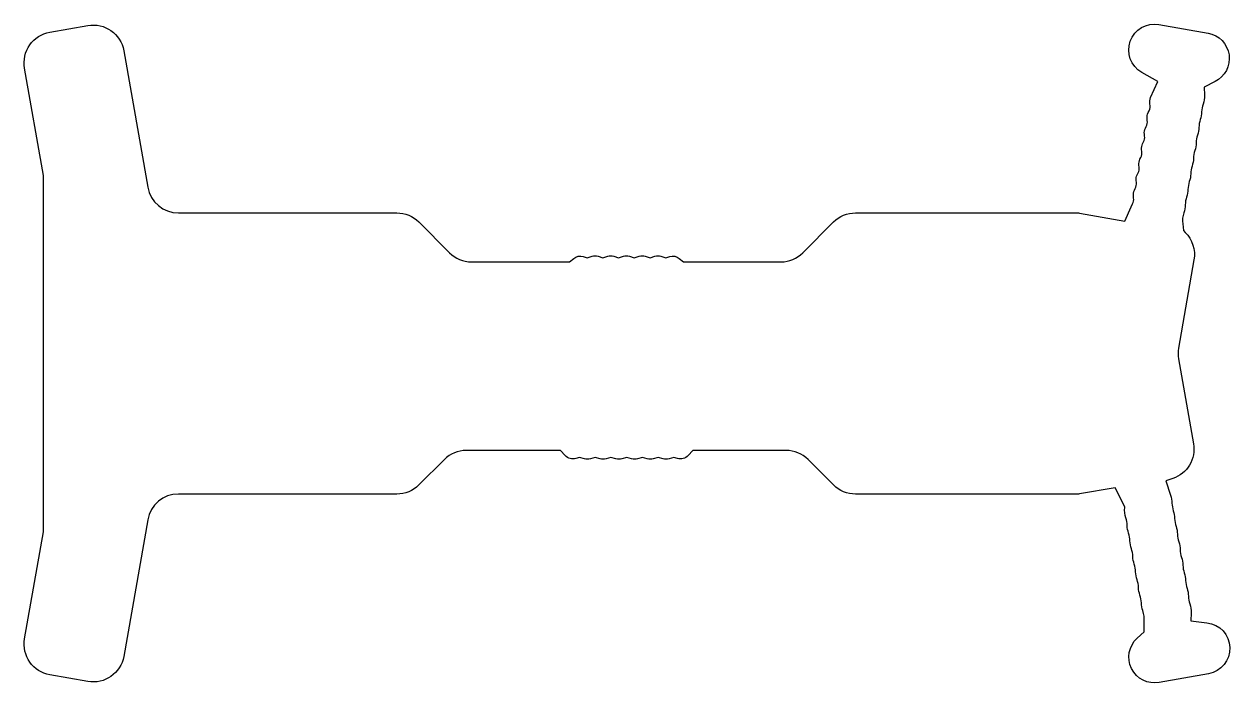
# Model space of a CAD drawing. Header units: metres. Extents: x 0 to 117, y 0 to 64.
import ezdxf

# ---------------------------------------------------------------- set-up
doc = ezdxf.new("R2010")
doc.units = ezdxf.units.M
doc.layers.add('inner_upper', color=20, linetype='Continuous')

msp = doc.modelspace()

# ---------------------------------------------------------------- linework, layer by layer
at = {"layer": 'inner_upper'}
msp.add_lwpolyline([(108.54, 5.9), (108.54, 5.91, 0.108866), (108.42, 6.98, -0.076672), (108.28, 7.73, 0.076668), (108.14, 8.48, -0.076683), (108, 9.23, 0.076678), (107.86, 9.98, -0.076691), (107.72, 10.73, 0.076694), (107.59, 11.48, -0.076696), (107.45, 12.23, 0.076648), (107.31, 12.98, -0.076796), (107.17, 13.73, 0.07634), (107.04, 14.48, -0.077887), (106.9, 15.24, 0.07341), (106.78, 15.96, -0.103894), (106.66, 16.98), (106.67, 17.05), (105.73, 18.89), (102.28, 18.28, -0.043666), (102.1, 18.27), (80.59, 18.27, -0.198912), (78.47, 19.15), (75.99, 21.62, 0.198912), (73.87, 22.5), (64.84, 22.5), (64.38, 22, -0.289995), (63.35, 21.71), (63, 21.82), (62.53, 21.68, -0.148336), (61.95, 21.68), (61.48, 21.82), (61, 21.68, -0.148336), (60.42, 21.68), (59.95, 21.82), (59.48, 21.68, -0.148336), (58.9, 21.68), (58.43, 21.82), (57.96, 21.68, -0.148336), (57.38, 21.68), (56.9, 21.82), (56.43, 21.68, -0.148336), (55.85, 21.68), (55.38, 21.82), (54.91, 21.68, -0.148336), (54.33, 21.68), (53.86, 21.82), (53.5, 21.71, -0.289995), (52.47, 22), (52.02, 22.5), (42.89, 22.5, 0.198912), (40.77, 21.62), (38.29, 19.15, -0.198912), (36.17, 18.27), (15.01, 18.27, 0.36397), (12.05, 15.79), (9.72, 2.55, -0.414209), (6.24, 0.12), (2.55, 0.77, -0.414217), (0.12, 4.24), (1.95, 14.63), (1.95, 31.86), (1.95, 49.13), (0.12, 59.52, -0.414217), (2.55, 63), (6.24, 63.65, -0.414208), (9.72, 61.21), (12.05, 47.98, 0.363969), (15.01, 45.5), (36.17, 45.5, -0.198931), (38.29, 44.62), (41.27, 41.64, 0.198931), (43.39, 40.76), (52.9, 40.76), (53.3, 41.09, -0.250487), (54.22, 41.27), (54.61, 41.15), (55.08, 41.3, -0.148336), (55.66, 41.3), (56.13, 41.15), (56.6, 41.3, -0.148336), (57.18, 41.3), (57.65, 41.15), (58.12, 41.3, -0.148336), (58.7, 41.3), (59.17, 41.15), (59.64, 41.3, -0.148336), (60.22, 41.3), (60.69, 41.15), (61.16, 41.3, -0.148336), (61.74, 41.3), (62.21, 41.15), (62.6, 41.27, -0.250487), (63.52, 41.09), (63.92, 40.76), (73.37, 40.76, 0.198931), (75.49, 41.64), (78.47, 44.62, -0.198931), (80.59, 45.5), (102.1, 45.5, -0.043655), (102.28, 45.48), (106.67, 44.71), (107.29, 46.1), (107.43, 46.37, 0.148265), (107.53, 46.94), (107.51, 47.13, -0.1483), (107.61, 47.7), (107.69, 47.87, 0.148351), (107.79, 48.44), (107.77, 48.63, -0.148316), (107.87, 49.2), (107.96, 49.37, 0.148327), (108.06, 49.94), (108.04, 50.13, -0.14832), (108.14, 50.7), (108.22, 50.87, 0.148309), (108.32, 51.44), (108.3, 51.63, -0.148316), (108.4, 52.2), (108.49, 52.37, 0.148327), (108.59, 52.94), (108.57, 53.13, -0.14832), (108.67, 53.7), (108.75, 53.87, 0.14832), (108.85, 54.45), (108.83, 54.63, -0.14832), (108.93, 55.21), (109.02, 55.39, 0.172079), (109.11, 56.05, -0.159523), (109.17, 56.67), (109.87, 58.22), (108.31, 59.11, -0.841425), (109.98, 63.74), (114.73, 62.91, -0.7228), (115.41, 58.21), (114.37, 57.68), (114.38, 56.9, -0.088166), (114.25, 56.03, 0.077048), (114.11, 55.28, -0.076509), (113.98, 54.53, 0.076678), (113.85, 53.78, -0.076626), (113.72, 53.03, 0.076659), (113.58, 52.28, -0.076649), (113.45, 51.53, 0.07665), (113.32, 50.78, -0.076615), (113.19, 50.03, 0.076647), (113.06, 49.28, -0.076671), (112.92, 48.53, 0.076644), (112.79, 47.78, -0.076653), (112.66, 47.03, 0.076649), (112.53, 46.28, -0.076758), (112.39, 45.52, 0.110765), (112.28, 44.44), (112.35, 43.78), (112.52, 43.61, -0.247432), (113.37, 40.95), (111.87, 32.4, 0.087488), (111.87, 31.36), (113.32, 23.14, -0.371718), (111.31, 19.77), (110.65, 19.55), (111.11, 18.15, -0.076758), (111.24, 17.4, 0.076649), (111.37, 16.65, -0.076653), (111.5, 15.9, 0.076644), (111.64, 15.14, -0.076671), (111.77, 14.39, 0.076647), (111.9, 13.64, -0.076615), (112.03, 12.89, 0.07665), (112.17, 12.14, -0.076649), (112.3, 11.39, 0.076659), (112.43, 10.64, -0.076626), (112.56, 9.89, 0.076678), (112.7, 9.14, -0.076509), (112.83, 8.39, 0.077048), (112.96, 7.64, -0.088166), (113.1, 6.77), (113.08, 5.99), (114.63, 5.81, -0.866506), (114.78, 0.87), (110, 0.02, -0.748588), (107.87, 4.32), (108.54, 4.94), (108.54, 5.9)], format="xyb", close=True, dxfattribs=at)

doc.saveas('drawing.dxf')
